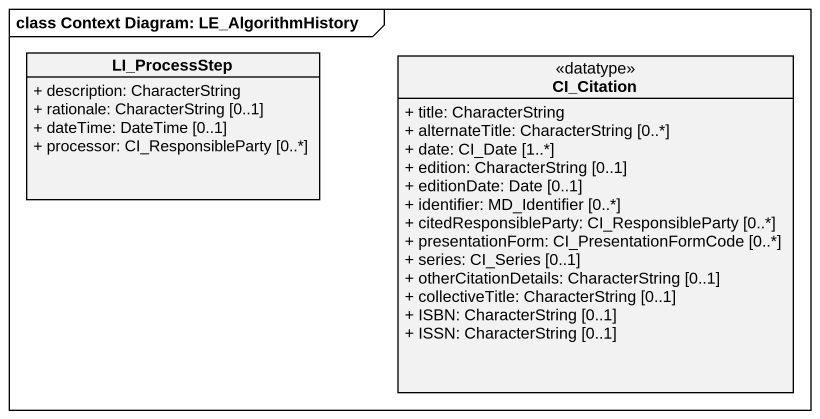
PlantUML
@startuml
mainframe class Context Diagram: LE_AlgorithmHistory
hide circle
hide empty members
skinparam classAttributeIconSize 0
class LI_ProcessStep {
  + description: CharacterString
  + rationale: CharacterString [0..1]
  + dateTime: DateTime [0..1]
  + processor: CI_ResponsibleParty [0..*]
}
class CI_Citation <<datatype>> {
  + title: CharacterString
  + alternateTitle: CharacterString [0..*]
  + date: CI_Date [1..*]
  + edition: CharacterString [0..1]
  + editionDate: Date [0..1]
  + identifier: MD_Identifier [0..*]
  + citedResponsibleParty: CI_ResponsibleParty [0..*]
  + presentationForm: CI_PresentationFormCode [0..*]
  + series: CI_Series [0..1]
  + otherCitationDetails: CharacterString [0..1]
  + collectiveTitle: CharacterString [0..1]
  + ISBN: CharacterString [0..1]
  + ISSN: CharacterString [0..1]
}
@enduml
